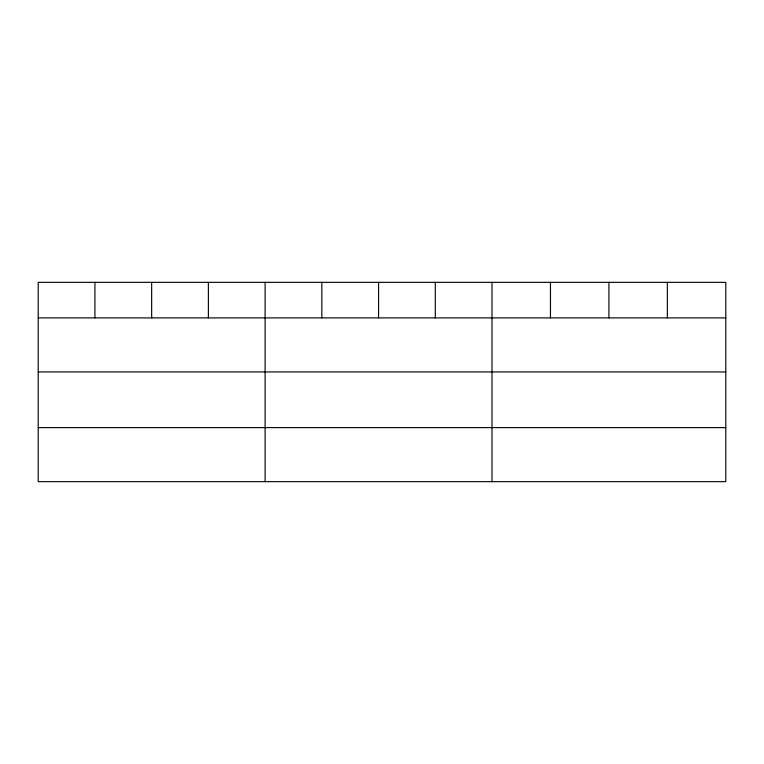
<?xml version="1.0" encoding="UTF-8"?>
<svg xmlns="http://www.w3.org/2000/svg" width="764" height="764" viewBox="0 0 764 764"><rect width="100%" height="100%" fill="white"/><g stroke="black" fill="none" stroke-linecap="round" stroke-linejoin="round"><path stroke-width="1.15" d="M725.8 371.934L725.8 282.346L38.2 282.346L38.2 481.654L725.8 481.654L725.8 371.934L38.2 371.934M38.2 317.891L725.8 317.891M38.2 427.611L725.8 427.611M667.354 282.346L667.354 317.891M608.908 282.346L608.908 317.891M550.462 282.346L550.462 317.891M492.016 282.346L492.016 481.654M435.289 282.346L435.289 317.891M378.562 282.346L378.562 317.891M321.835 282.346L321.835 317.891M265.108 282.346L265.108 481.654M208.381 282.346L208.381 317.891M151.654 282.346L151.654 317.891M94.927 282.346L94.927 317.891"/></g></svg>
